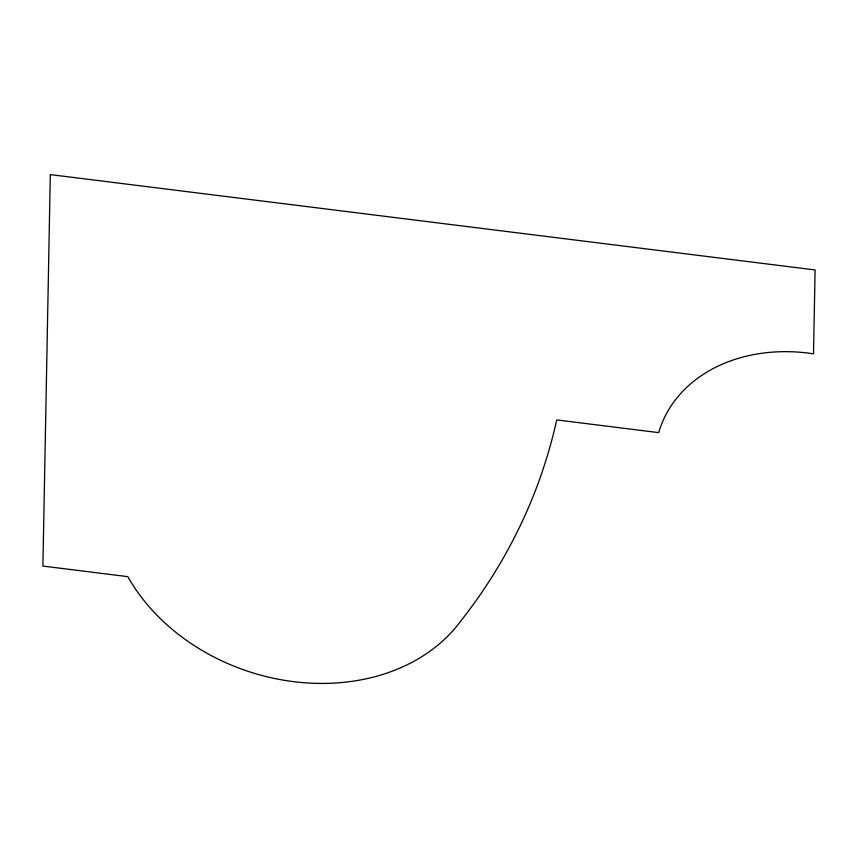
<?xml version="1.0" encoding="UTF-8"?>
<svg xmlns="http://www.w3.org/2000/svg" width="858" height="858" viewBox="0 0 858 858"><rect width="100%" height="100%" fill="white"/><g stroke="black" fill="none" stroke-linecap="round" stroke-linejoin="round"><path stroke-width="1.29" d="M50.311 174.603L42.9 566.065L127.874 576.662A191.516 152.349 18 0 0 291.473 681.381A191.516 152.349 18 0 0 460.531 621.342A776.587 617.749 18 0 0 556.735 419.916L658.697 432.636A153.603 122.19 18 0 1 813.513 353.839L815.1 269.948L50.311 174.603"/></g></svg>
